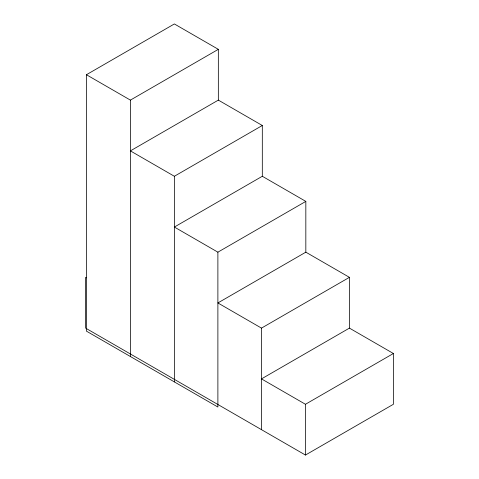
<?xml version="1.0" encoding="UTF-8"?>
<svg xmlns="http://www.w3.org/2000/svg" width="479" height="479" viewBox="0 0 479 479"><rect width="100%" height="100%" fill="white"/><g stroke="black" fill="none" stroke-linecap="round" stroke-linejoin="round"><path stroke-width="0.72" d="M217.885 252.17L217.885 407.03L86.424 331.133L86.424 74.724L174.368 23.95L218.34 49.337L218.34 100.111L130.396 150.885L174.368 176.272L262.312 125.498L262.312 176.272L174.368 227.046L217.885 252.17L305.83 201.396L305.83 252.17L217.885 302.944L261.486 328.115L349.43 277.341L349.43 328.115L261.486 378.889L305.458 404.276L393.403 353.502L393.403 404.276L305.458 455.05L85.597 328.115L85.597 277.341L86.424 277.82M86.424 74.724L130.396 100.111L218.34 49.337M218.34 100.111L262.312 125.498M262.312 176.272L305.83 201.396M305.83 252.17L349.43 277.341M349.43 328.115L393.403 353.502M305.458 404.276L305.458 455.05M261.486 328.115L261.486 429.663M174.368 176.272L174.368 381.907M130.396 100.111L130.396 356.52"/></g></svg>
